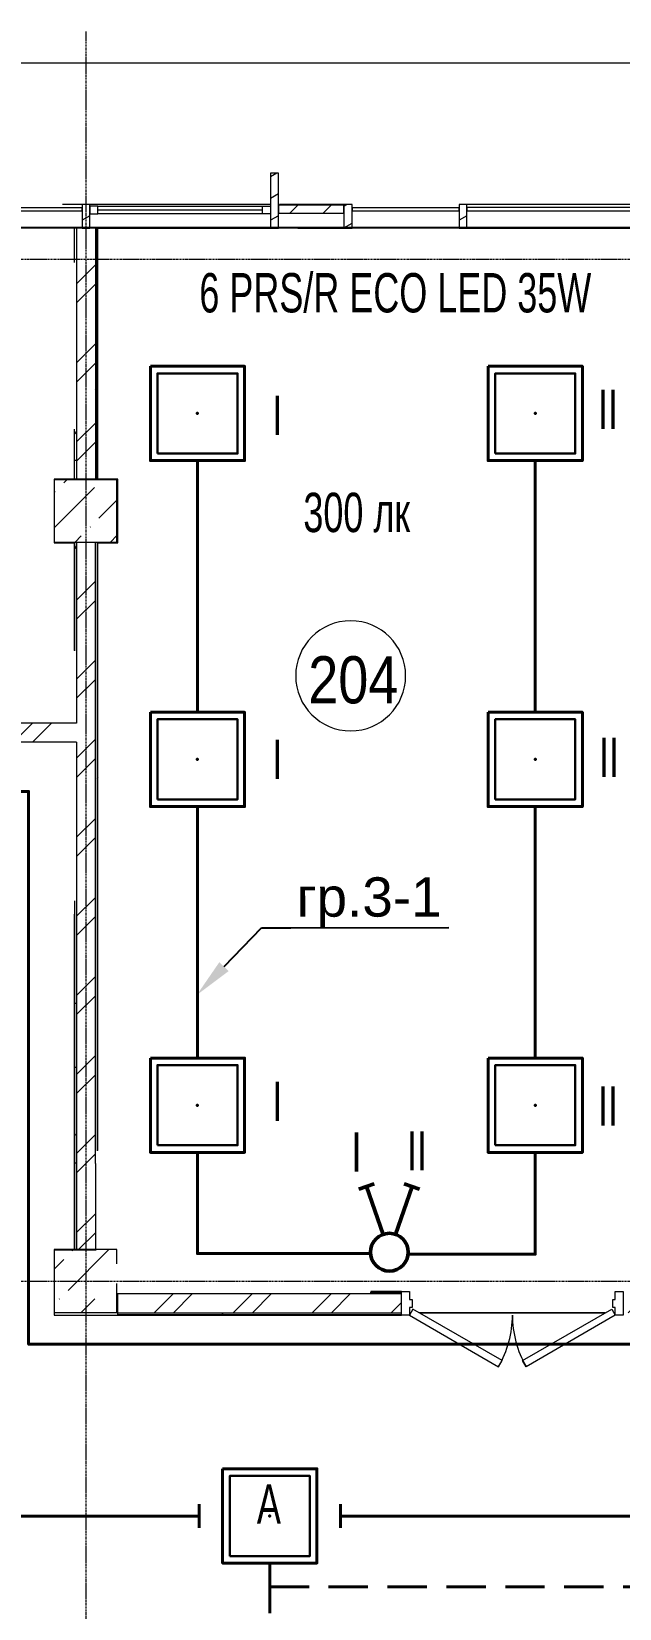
# Model space of a CAD drawing. Header units: metres. Extents: x 19799 to 227756, y -64119 to 286334.
# Drawn here: x 35716 to 39459, y -49366 to -39336 of the extents above; entities that cross this region are included whole.
import ezdxf
from ezdxf import colors
from ezdxf.entities.mleader import LeaderData, LeaderLine
from ezdxf.math import Vec2, Vec3

# ---------------------------------------------------------------- set-up
doc = ezdxf.new("R2010")
doc.units = ezdxf.units.M
for name, pattern in [('ADSK_Линия сетки', [21, 12, -3, 3, -3]), ('DASHED', [0.75, 0.5, -0.25]), ('HIDDEN2', [0.1875, 0.125, -0.0625])]:
    doc.linetypes.add(name, pattern=pattern)
for name, color, linetype, lineweight in [('A-AREA-IDEN', 7, 'Continuous', 9), ('A-DETL-MBND', 7, 'Continuous', 5), ('A-DETL-THIN', 7, 'Continuous', 5), ('A-DOOR', 7, 'Continuous', 5), ('A-DOOR-FRAM', 7, 'Continuous', 13), ('A-FLOR', 7, 'Continuous', 5), ('A-GLAZ', 7, 'Continuous', 5), ('A-GLAZ-CURT', 7, 'Continuous', 5), ('A-GLAZ-CWMG', 7, 'Continuous', 5), ('A-WALL', 7, 'Continuous', 5), ('A-WALL-PATT', 7, 'Continuous', 18), ('nadpisi', 84, 'Continuous', 13), ('S-COLS', 7, 'Continuous', 5), ('S-GRID', 7, 'Continuous', 9), ('ав осв', 1, 'HIDDEN2', 40), ('раб осв', 7, 'Continuous', 40), ('ЭЛ', 250, 'Continuous', 50), ('ЭЛ.освещ.', 150, 'Continuous', 50), ('ЭЛ.сети', 5, 'Continuous', 100)]:
    doc.layers.add(name, color=color, linetype=linetype, lineweight=lineweight)
doc.styles.add('Arial', font='ARIALN.TTF', dxfattribs={"width": 0.8, "height": 2.5})
doc.styles.add('GOST Common_I_1', font='ARIALN.TTF', dxfattribs={"height": 300})
doc.styles.add('ISOPEUR', font='ARIALN.TTF')
pattern_1 = [(45, (0, 0), (84.19025, 308.69666), [396.875, -79.375, 3.353, -76.022])]
pattern_2 = [(45, (0, 0), (-251.4472, 251.4472), []), (45, (0, 381), (-251.4472, 251.4472), [])]
pattern_3 = [(0, (0, 0), (812.8, 203.2), [33.528, -576.072, 33.528, -576.072, -3251.2]), (0, (0, 0), (812.8, 203.2), [-1219.2, 33.528, -1185.672, 33.528, -576.072, -1422.4]), (0, (0, 0), (812.8, 203.2), [-3048, 33.528, -372.872, 33.528, -982.472]), (120, (304.8, 101.6), (-582.37636, 602.30545), [33.528, -576.072, 33.528, -576.072, -3251.2]), (120, (304.8, 101.6), (-582.37636, 602.30545), [-1219.2, 33.528, -1185.672, 33.528, -576.072, -1422.4]), (120, (304.8, 101.6), (-582.37636, 602.30545), [-3048, 33.528, -372.872, 33.528, -982.472]), (240, (406.4, 508), (-230.42364, -805.50545), [33.528, -576.072, 33.528, -576.072, -3251.2]), (240, (406.4, 508), (-230.42364, -805.50545), [-1219.2, 33.528, -1185.672, 33.528, -576.072, -1422.4]), (240, (406.4, 508), (-230.42364, -805.50545), [-3048, 33.528, -372.872, 33.528, -982.472])]

# ---------------------------------------------------------------- blocks, each defined once
blk = doc.blocks.new('КДП АПК - КР_rvt-1-2 этаж')
at = {"layer": 'S-COLS', "lineweight": 5}
h = blk.add_hatch(dxfattribs=at)
h.set_pattern_fill('FP_137', color=256, style=0, pattern_type=2)
h.set_pattern_definition(pattern_1)
h.paths.add_polyline_path([(36156, -41946), (36263, -41946), (36263, -41546), (35863, -41546), (35863, -41946)], flags=0)
h = blk.add_hatch(dxfattribs=at)
h.set_pattern_fill('FP_137', color=256, style=0, pattern_type=2)
h.set_pattern_definition(pattern_1)
h.paths.add_polyline_path([(36188, -46846), (36263, -46846), (36263, -46661), (36238, -46663)], flags=0)
h.paths.add_polyline_path([(36123, -46846), (36123, -46536), (36263, -46536), (36263, -46446), (35863, -46446), (35863, -46846)], flags=0)
at = {"layer": 'A-FLOR', "lineweight": 5}
blk.add_line((56645, -39946), (32463, -39946), dxfattribs=at)
at = {"layer": 'S-COLS', "lineweight": 5}
for p, q in [((36263, -41546), (35863, -41546)), ((35863, -41546), (35863, -41946)), ((36263, -41946), (36263, -41546)), ((35863, -41946), (36263, -41946)), ((36263, -46446), (35863, -46446)), ((35863, -46446), (35863, -46846)), ((36263, -46536), (36263, -46446)), ((36263, -46846), (36263, -46661)), ((35863, -46846), (36123, -46846)), ((36188, -46846), (36263, -46846))]:
    blk.add_line(p, q, dxfattribs=at)
blk = doc.blocks.new('Дверь-ВНУТРЕННЯЯ - ДГ 21-14-1577430-2 этаж')
at = {"layer": 'A-DOOR', "lineweight": 13}
for p, q in [((-633, -42), (-655, -81)), ((-655, -81), (-88, -409)), ((-65, -370), (-633, -42)), ((65, -370), (632, -42)), ((655, -81), (88, -409)), ((632, -42), (655, -81)), ((-88, -409), (-65, -370)), ((88, -409), (65, -370))]:
    blk.add_line(p, q, dxfattribs=at)
at = {"layer": 'A-DOOR'}
for centre, start, end in [((-655, -81), 330, 360), ((655, -81), 180, 210)]:
    blk.add_arc(centre, 655, start, end, dxfattribs=at)
at = {"layer": 'A-DOOR-FRAM'}
for p, q in [((-705, 69), (-655, 69)), ((-705, -81), (-705, 69)), ((-655, 69), (-655, 19)), ((-655, 19), (-639, 19)), ((-639, 19), (-639, -32)), ((639, 19), (655, 19)), ((639, -32), (639, 19)), ((655, 69), (705, 69)), ((655, 19), (655, 69)), ((705, 69), (705, -81)), ((-655, -81), (-705, -81)), ((-655, -32), (-655, -81)), ((-639, -32), (-655, -32)), ((655, -32), (639, -32)), ((655, -81), (655, -32)), ((705, -81), (655, -81))]:
    blk.add_line(p, q, dxfattribs=at)
blk = doc.blocks.new('M_Тент витража777 - M_Тент витража одинарное справо-2392832-2 этаж')
at = {"layer": 'A-GLAZ', "lineweight": 13}
for p, q in [((-525, 20), (-575, 20)), ((-575, 20), (-575, -30)), ((-575, -30), (-575, 20)), ((-525, -30), (-525, 20)), ((525, -30), (525, 20)), ((525, 20), (575, 20)), ((575, 20), (575, -30)), ((575, 20), (575, -30)), ((-575, -30), (-525, -30)), ((-525, -4.6), (525, -4.6)), ((575, -30), (525, -30))]:
    blk.add_line(p, q, dxfattribs=at)
at = {"layer": 'A-GLAZ'}
for p, q in [((-525, 20), (525, 20)), ((525, -30), (-525, -30))]:
    blk.add_line(p, q, dxfattribs=at)
blk = doc.blocks.new('Системная панель - С остеклением-1635145-2 этаж')
at = {"layer": 'A-GLAZ-CURT', "lineweight": 13}
for p, q in [((575, 10), (-575, 10)), ((-575, 10), (-575, -10)), ((575, -10), (575, 10)), ((-575, -10), (575, -10))]:
    blk.add_line(p, q, dxfattribs=at)
blk = doc.blocks.new('Прямоугольный импост - 50 x 150мм-V2-2 этаж')
at = {"layer": 'A-DETL-MBND'}
for p, q in [((37238, -40436), (36088, -40436)), ((36138, -40586), (37238, -40586))]:
    blk.add_line(p, q, dxfattribs=at)
blk = doc.blocks.new('Прямоугольный импост - 50 x 150мм-V3-2 этаж')
at = {"layer": 'A-DETL-MBND'}
for p, q in [((39638, -40436), (38488, -40436)), ((38488, -40586), (39588, -40586))]:
    blk.add_line(p, q, dxfattribs=at)
blk = doc.blocks.new('Прямоугольный импост - 50 x 150мм-V4-2 этаж')
at = {"layer": 'A-GLAZ-CWMG'}
h = blk.add_hatch(dxfattribs=at)
h.set_pattern_fill('FP_10', color=256, style=0, pattern_type=2)
h.set_pattern_definition([(330, (-36062.65, -40465.64), (60, 103.92305), [])])
h.paths.add_polyline_path([(25, 120), (25, -30), (-25, -30), (-25, 120)], flags=0)
at = {"layer": 'A-GLAZ-CWMG', "lineweight": 18}
for p, q in [((-25, -30), (-25, 120)), ((-25, 120), (25, 120)), ((25, 120), (25, -30)), ((25, -30), (-25, -30))]:
    blk.add_line(p, q, dxfattribs=at)
blk = doc.blocks.new('Прямоугольный импост - 50 x 450мм-V5-2 этаж')
at = {"layer": 'A-GLAZ-CWMG'}
h = blk.add_hatch(dxfattribs=at)
h.set_pattern_fill('FP_11', color=256, style=0, pattern_type=2)
h.set_pattern_definition([(330, (-37262.65, -40465.64), (60, 103.92305), [])])
h.paths.add_polyline_path([(-25, 120), (25, 120), (25, -230), (-25, -230)], flags=0)
at = {"layer": 'A-GLAZ-CWMG', "lineweight": 18}
for p, q in [((-25, -230), (-25, 120)), ((-25, 120), (25, 120)), ((25, 120), (25, -230)), ((25, -230), (-25, -230))]:
    blk.add_line(p, q, dxfattribs=at)
blk = doc.blocks.new('Прямоугольный импост - 50 x 150мм-V6-2 этаж')
at = {"layer": 'A-GLAZ-CWMG'}
h = blk.add_hatch(dxfattribs=at)
h.set_pattern_fill('FP_12', color=256, style=0, pattern_type=2)
h.set_pattern_definition([(330, (-38462.65, -40465.64), (60, 103.92305), [])])
h.paths.add_polyline_path([(25, 120), (25, -30), (-25, -30), (-25, 120)], flags=0)
at = {"layer": 'A-GLAZ-CWMG', "lineweight": 18}
for p, q in [((-25, -30), (-25, 120)), ((-25, 120), (25, 120)), ((25, 120), (25, -30)), ((25, -30), (-25, -30))]:
    blk.add_line(p, q, dxfattribs=at)
blk = doc.blocks.new('Системная панель - С остеклением-1637191-2 этаж')
at = {"layer": 'A-GLAZ-CURT', "lineweight": 13}
for p, q in [((36038, -40456), (35357, -40456)), ((35357, -40456), (35357, -40476)), ((35357, -40476), (36038, -40476)), ((36038, -40476), (36038, -40456))]:
    blk.add_line(p, q, dxfattribs=at)
blk = doc.blocks.new('Системная панель - Сплошная-V20-2 этаж')
at = {"layer": 'A-GLAZ-CURT'}
h = blk.add_hatch(dxfattribs=at)
h.set_pattern_fill('FP_29', color=256, style=0, pattern_type=2)
h.set_pattern_definition([(45, (0, 0), (-106.066, 106.066), [])])
h.paths.add_polyline_path([(37288, -40491), (37705, -40491), (37705, -40441), (37288, -40441)], flags=0)
at = {"layer": 'A-GLAZ-CURT', "lineweight": 13}
for p, q in [((37705, -40441), (37288, -40441)), ((37288, -40441), (37288, -40491)), ((37288, -40491), (37705, -40491)), ((37705, -40491), (37705, -40441))]:
    blk.add_line(p, q, dxfattribs=at)
blk = doc.blocks.new('ARS.R UNI LED')
at = {"color": 5, "lineweight": 30, "ltscale": 100}
blk.add_lwpolyline([(2913223, 2072749), (2913733, 2072749), (2913733, 2073259), (2913223, 2073259)], close=True, dxfattribs=at)
at = {"color": 0, "lineweight": 40, "ltscale": 100}
blk.add_point((2913478, 2073004), dxfattribs=at)
at = {"layer": 'ЭЛ', "color": 5, "lineweight": 40, "ltscale": 10}
blk.add_lwpolyline([(2913178, 2073304), (2913778, 2073304), (2913778, 2072704), (2913178, 2072704)], close=True, dxfattribs=at)
blk = doc.blocks.new('ПСС_Марка_помещения - Имя_2_5мм-224473-2 этаж')
at = {"layer": 'A-AREA-IDEN'}
for start, end in [(360, 180), (180, 360)]:
    blk.add_arc((-0.07, 0.04), 3.5, start, end, dxfattribs=at)
blk = doc.blocks.new('выкл. 2 клав. скрыт.')
at = {"layer": 'ЭЛ.освещ.', "color": 0, "ltscale": 100}
for p, q in [((2902361, 2044099), (2902327, 2044197)), ((2902039, 2044042), (2902344, 2044148)), ((2902039, 2043963), (2902344, 2043857)), ((2902361, 2043907), (2902327, 2043809))]:
    blk.add_line(p, q, dxfattribs=at)
blk.add_circle((2901926, 2044002), 120, dxfattribs=at)

msp = doc.modelspace()

# ---------------------------------------------------------------- hatches: boundary and pattern name
at = {"layer": 'A-GLAZ-CWMG'}
h = msp.add_hatch(dxfattribs=at)
h.set_pattern_fill('FP_31', color=256, style=0, pattern_type=2)
h.set_pattern_definition([(30, (0, 0), (-60, 103.92305), [])])
h.paths.add_polyline_path([(37705.017, -40585.6677), (37757.1109, -40585.6677), (37757.1109, -40435.6677), (37705.017, -40435.6677)], flags=0)
at = {"layer": 'A-WALL-PATT', "lineweight": 5}
h = msp.add_hatch(dxfattribs=at)
h.set_pattern_fill('FP_1', color=256, style=0, pattern_type=2)
h.set_pattern_definition(pattern_2)
h.paths.add_polyline_path([(36002.6532, -42185.6443), (36122.6532, -42185.6443), (36122.6532, -40585.6443), (36002.6532, -40585.6443), (36002.6532, -42097.1636)], flags=0)
h = msp.add_hatch(dxfattribs=at)
h.set_pattern_fill('FP_40', color=256, style=0, pattern_type=2)
h.set_pattern_definition(pattern_3)
h.paths.add_polyline_path([(36122.6532, -42185.6443), (36134.6532, -42185.6443), (36134.6532, -40585.6677), (36122.6532, -40585.6677), (36122.6532, -42097.1636)], flags=0)
h = msp.add_hatch(dxfattribs=at)
h.set_pattern_fill('FP_40', color=256, style=0, pattern_type=2)
h.set_pattern_definition(pattern_3)
h.paths.add_polyline_path([(35990.6532, -42185.6443), (35990.6532, -41868.6449), (35987.6532, -41868.6449), (35987.6532, -42185.6443)], flags=0)
h = msp.add_hatch(dxfattribs=at)
h.set_pattern_fill('FP_40', color=256, style=0, pattern_type=2)
h.set_pattern_definition(pattern_3)
h.paths.add_polyline_path([(35990.6532, -42185.6443), (36002.6532, -42185.6443), (36002.6532, -41865.6449), (35990.6532, -41865.6449), (35990.6532, -42097.1636)], flags=0)
h = msp.add_hatch(dxfattribs=at)
h.set_pattern_fill('FP_40', color=256, style=0, pattern_type=2)
h.set_pattern_definition(pattern_3)
h.paths.add_polyline_path([(35862.6532, -42185.6443), (35987.6532, -42185.6443), (35987.6532, -42182.6443), (35859.6532, -42182.6443), (35859.6532, -42185.6443)], flags=0)
h = msp.add_hatch(dxfattribs=at)
h.set_pattern_fill('FP_40', color=256, style=0, pattern_type=2)
h.set_pattern_definition(pattern_3)
h.paths.add_polyline_path([(35990.6532, -43275.6437), (36002.6532, -43275.6437), (36002.6532, -42585.6443), (35990.6532, -42585.6443), (35990.6532, -43272.6437)], flags=0)
h = msp.add_hatch(dxfattribs=at)
h.set_pattern_fill('FP_1', color=256, style=0, pattern_type=2)
h.set_pattern_definition(pattern_2)
h.paths.add_polyline_path([(36002.6532, -47085.6443), (36122.6532, -47085.6443), (36122.6532, -42585.6443), (36002.6532, -42585.6443), (36002.6532, -46926.7391)], flags=0)
h = msp.add_hatch(dxfattribs=at)
h.set_pattern_fill('FP_40', color=256, style=0, pattern_type=2)
h.set_pattern_definition(pattern_3)
h.paths.add_polyline_path([(36122.6532, -46455.6437), (36134.6532, -46455.6437), (36134.6532, -42585.6443), (36122.6532, -42585.6443), (36122.6532, -46236.7998)], flags=0)
h = msp.add_hatch(dxfattribs=at)
h.set_pattern_fill('FP_40', color=256, style=0, pattern_type=2)
h.set_pattern_definition(pattern_3)
h.paths.add_polyline_path([(36134.6532, -46455.6437), (36137.6532, -46455.6437), (36137.6532, -42585.6443), (36134.6532, -42585.6443), (36134.6532, -46236.7998)], flags=0)
h = msp.add_hatch(dxfattribs=at)
h.set_pattern_fill('FP_1', color=256, style=0, pattern_type=2)
h.set_pattern_definition(pattern_2)
h.paths.add_polyline_path([(36002.6532, -43855.6443), (36002.6532, -43735.6443), (35222.6532, -43735.6443), (35222.6532, -43855.6443), (35641.2488, -43855.6443)], flags=0)
h.paths.add_polyline_path([(31115.6532, -43855.6443), (34212.6532, -43855.6443), (34212.6532, -43735.6443), (31112.6532, -43735.6443), (31112.6532, -43855.6443)], flags=0)
h = msp.add_hatch(dxfattribs=at)
h.set_pattern_fill('FP_40', color=256, style=0, pattern_type=2)
h.set_pattern_definition(pattern_3)
h.paths.add_polyline_path([(36002.6532, -47085.6443), (36002.6532, -44865.6449), (35990.6532, -44865.6449), (35990.6532, -47085.6443)], flags=0)
h = msp.add_hatch(dxfattribs=at)
h.set_pattern_fill('FP_40', color=256, style=0, pattern_type=2)
h.set_pattern_definition(pattern_3)
h.paths.add_polyline_path([(35990.6532, -47085.6443), (35990.6532, -44945.6449), (35987.6532, -44945.6449), (35987.6532, -47085.6443)], flags=0)
h = msp.add_hatch(dxfattribs=at)
h.set_pattern_fill('FP_1', color=256, style=0, pattern_type=2)
h.set_pattern_definition(pattern_2)
h.paths.add_polyline_path([(38072.6532, -47485.6443), (38072.6532, -47365.6443), (36262.6532, -47365.6443), (36262.6532, -47485.6443), (37185.8086, -47485.6443)], flags=0)
h.paths.add_polyline_path([(41862.6532, -47485.6443), (41862.6532, -47365.6443), (39482.6532, -47365.6443), (39482.6532, -47485.6443), (41819.4878, -47485.6443)], flags=0)
h = msp.add_hatch(dxfattribs=at)
h.set_pattern_fill('FP_40', color=256, style=0, pattern_type=2)
h.set_pattern_definition(pattern_3)
h.paths.add_polyline_path([(41862.6532, -47497.6443), (41862.6532, -47485.6443), (39482.6532, -47485.6443), (39482.6532, -47497.6443), (41819.4878, -47497.6443)], flags=0)
h.paths.add_polyline_path([(37185.8086, -47497.6443), (38072.6532, -47497.6443), (38072.6532, -47485.6443), (36262.6532, -47485.6443), (36262.6532, -47497.6443)], flags=0)
h = msp.add_hatch(dxfattribs=at)
h.set_pattern_fill('FP_40', color=256, style=0, pattern_type=2)
h.set_pattern_definition(pattern_3)
h.paths.add_polyline_path([(41819.4878, -47500.6443), (41862.6532, -47500.6443), (41862.6532, -47497.6443), (39482.6532, -47497.6443), (39482.6532, -47500.6443), (41304.6345, -47500.6443)], flags=0)
h.paths.add_polyline_path([(38072.6532, -47500.6443), (38072.6532, -47497.6443), (36262.6532, -47497.6443), (36262.6532, -47500.6443), (37185.8086, -47500.6443)], flags=0)

# ---------------------------------------------------------------- linework, layer by layer
at = {"layer": 'A-DETL-MBND'}
for p, q in [((32462.2104, -39535.6677), (56573.2917, -39535.6677)), ((36037.6532, -40435.6677), (35912.6532, -40435.6677))]:
    msp.add_line(p, q, dxfattribs=at)
at = {"layer": 'A-DETL-THIN'}
for p, q in [((36002.6532, -43855.6446), (35532.4521, -43855.6446)), ((36122.6532, -46535.6437), (36122.6532, -47088.8995))]:
    msp.add_line(p, q, dxfattribs=at)
at = {"layer": 'A-FLOR', "lineweight": 18}
for p, q in [((35987.6532, -40585.6677), (35357.1109, -40585.6677)), ((37412.5966, -40585.6677), (37287.6532, -40585.6677)), ((38437.6532, -40585.6677), (37757.1109, -40585.6677)), ((38122.6532, -47485.6443), (38131.3134, -47485.6443)), ((38131.3134, -47485.6443), (38122.6532, -47485.6443)), ((38186.6724, -47485.6443), (39368.634, -47485.6443)), ((39368.634, -47485.6443), (38186.6724, -47485.6443)), ((39423.9929, -47485.6443), (39432.6532, -47485.6443)), ((39432.6532, -47485.6443), (39423.9929, -47485.6443))]:
    msp.add_line(p, q, dxfattribs=at)
at = {"layer": 'A-GLAZ-CWMG'}
for p, q in [((37705.017, -40435.6677), (37295.6284, -40435.6677)), ((37412.5966, -40585.6677), (37705.017, -40585.6677))]:
    msp.add_line(p, q, dxfattribs=at)
at = {"layer": 'A-GLAZ-CWMG', "lineweight": 18}
for p, q in [((37705.017, -40435.6677), (37705.017, -40585.6677)), ((37757.1109, -40435.6677), (37705.017, -40435.6677)), ((37757.1109, -40585.6677), (37757.1109, -40435.6677)), ((37705.017, -40585.6677), (37757.1109, -40585.6677))]:
    msp.add_line(p, q, dxfattribs=at)
at = {"layer": 'A-WALL', "lineweight": 18}
for p, q in [((35987.6532, -40585.6677), (35987.6532, -40802.6449)), ((36002.6532, -40585.6677), (35987.6532, -40585.6677)), ((36122.6532, -40585.6443), (36002.6532, -40585.6443)), ((36137.6532, -40585.6677), (36122.6532, -40585.6677)), ((36137.6532, -42182.6443), (36137.6532, -40585.6677)), ((36002.6532, -40885.6449), (36002.6532, -41785.6449)), ((35987.6532, -41868.6449), (35987.6532, -42182.6443)), ((35987.6532, -42182.6443), (35859.6532, -42182.6443)), ((35859.6532, -42182.6443), (35859.6532, -42588.6443)), ((35862.6532, -42185.6443), (36262.6532, -42185.6443)), ((35862.6532, -42585.6443), (35862.6532, -42185.6443)), ((36265.6532, -42182.6443), (36137.6532, -42182.6443)), ((36262.6532, -42185.6443), (36262.6532, -42585.6443)), ((36265.6532, -42588.6443), (36265.6532, -42182.6443)), ((35859.6532, -42588.6443), (35987.6532, -42588.6443)), ((36262.6532, -42585.6443), (35862.6532, -42585.6443)), ((35987.6532, -42588.6443), (35987.6532, -43272.6437)), ((36137.6532, -46452.6437), (36137.6532, -42588.6443)), ((36137.6532, -42588.6443), (36265.6532, -42588.6443)), ((36002.6532, -43355.6437), (36002.6532, -43735.6443)), ((36002.6532, -43735.6443), (35482.4521, -43735.6443)), ((36002.6532, -43855.6443), (36002.6532, -44865.6449)), ((35987.6532, -44948.6449), (35987.6532, -47082.6443)), ((35987.6532, -47082.6443), (35859.6532, -47082.6443)), ((35859.6532, -47082.6443), (35859.6532, -47500.6443)), ((35862.6532, -47085.6443), (36122.6532, -47085.6443)), ((35862.6532, -47485.6443), (35862.6532, -47085.6443)), ((37792.8542, -47365.6443), (36262.6532, -47365.6443)), ((36262.6532, -47365.6443), (36262.6532, -47500.6443)), ((38072.6532, -47350.6443), (37875.8542, -47350.6443)), ((35859.6532, -47500.6443), (38072.6532, -47500.6443)), ((36262.6532, -47485.6443), (35862.6532, -47485.6443))]:
    msp.add_line(p, q, dxfattribs=at)
at = {"layer": 'A-WALL'}
for p, q in [((35990.6532, -40805.6449), (35990.6532, -40585.6677)), ((36002.6532, -40585.6443), (36002.6532, -40885.6449)), ((36122.6532, -40585.6443), (36122.6532, -42185.6443)), ((36134.6532, -42185.6443), (36134.6532, -40585.6677)), ((36002.6532, -41785.6449), (36002.6532, -42185.6443)), ((35990.6532, -42185.6443), (35990.6532, -41865.6449)), ((35990.6532, -42585.6443), (35990.6532, -43275.6437)), ((36002.6532, -42585.6443), (36002.6532, -43355.6437)), ((36122.6532, -46535.6437), (36122.6532, -42585.6443)), ((36134.6532, -42585.6443), (36134.6532, -46455.6437)), ((36002.6532, -43355.6437), (36002.6532, -43355.6437)), ((35990.6532, -44865.6449), (35990.6532, -47085.6443)), ((36002.6532, -44865.6449), (36002.6532, -47085.6443)), ((35990.6532, -44945.6449), (35987.6532, -44945.6449)), ((38072.6532, -47365.6443), (37792.8542, -47365.6443)), ((37872.8542, -47353.6443), (38072.6532, -47353.6443)), ((35862.6532, -47485.6443), (35859.6532, -47485.6443)), ((36262.6532, -47485.6443), (38072.6532, -47485.6443)), ((38072.6532, -47497.6443), (36262.6532, -47497.6443))]:
    msp.add_line(p, q, dxfattribs=at)
at = {"layer": 'S-GRID', "linetype": 'ADSK_Линия сетки'}
for p, q in [((36062.6532, -39335.6443), (36062.6532, -63301.3643)), ((95007.6236, -40785.6443), (31950.4397, -40785.6443)), ((95007.6236, -47285.6443), (30597.8704, -47285.6443))]:
    msp.add_line(p, q, dxfattribs=at)
at = {"layer": 'ав осв', "linetype": 'DASHED', "lineweight": 40, "ltscale": 500}
for points in [[(37232.8158, -49078.1417), (37232.8158, -49228.1417), (53192.8158, -49228.1417), (53192.8158, -49078.1417), (53192.8158, -49228.1417), (69152.8231, -49228.1417), (69152.8231, -49078.1365), (69152.8231, -49228.1417), (80972.8268, -49228.1417)], [(37112.6532, -49770.6443), (37232.8158, -49770.6443), (37232.8158, -49228.1417)]]:
    msp.add_lwpolyline(points, dxfattribs=at)
at = {"layer": 'раб осв', "color": 0, "lineweight": 40}
for points in [[(36772.5888, -43665.3691), (36772.5888, -42065.3691)], [(38922.7008, -43665.3691), (38922.7008, -42065.3691)], [(34297.6532, -43788.9102), (34297.6532, -44168.9102), (34297.6532, -44168.9102), (35697.6532, -44168.9102), (35697.6532, -47685.6443), (38402.6532, -47685.6443)], [(38922.7008, -44265.3691), (38922.7008, -45865.3691)], [(37874.0944, -47108.17), (36772.5888, -47108.17), (36772.5888, -46465.3691)], [(38113.1006, -47112.4482), (38922.7008, -47112.4482), (38922.7008, -46465.3691)], [(38402.6532, -47685.6443), (43712.6532, -47685.6443)], [(36782.8174, -48703.1516), (36782.8174, -48853.1516)], [(37682.8174, -48703.1516), (37682.8174, -48853.1516)], [(33542.8158, -48778.1417), (36782.8174, -48778.1417)], [(37682.8174, -48778.1516), (40922.8158, -48778.1417)]]:
    msp.add_lwpolyline(points, dxfattribs=at)

# ---------------------------------------------------------------- block references
at = {"lineweight": 5}
msp.add_blockref('КДП АПК - КР_rvt-1-2 этаж', (-3, -637), dxfattribs=at)
at = {"layer": 'A-AREA-IDEN', "color": 18, "true_color": 0x000000, "xscale": 99.99999999999993, "yscale": 99.99999999999993, "zscale": 99.99999999999993}
msp.add_blockref('ПСС_Марка_помещения - Имя_2_5мм-224473-2 этаж', (37754.9987, -43437.4698), dxfattribs=at)
at = {"layer": 'A-DOOR'}
msp.add_blockref('Дверь-ВНУТРЕННЯЯ - ДГ 21-14-1577430-2 этаж', (38777.6532, -47419.2943), dxfattribs=at)
at = {"layer": 'A-GLAZ'}
msp.add_blockref('M_Тент витража777 - M_Тент витража одинарное справо-2392832-2 этаж', (36662.6532, -40465.6443), dxfattribs=at)
at = {"layer": 'A-GLAZ-CURT'}
for name, p in [('Системная панель - С остеклением-1637191-2 этаж', (0, 0)), ('Системная панель - Сплошная-V20-2 этаж', (0, 0)), ('Системная панель - С остеклением-1637191-2 этаж', (2400, 0)), ('Системная панель - С остеклением-1635145-2 этаж', (39062.6532, -40465.6443))]:
    msp.add_blockref(name, p, dxfattribs=at)
at = {"layer": 'A-GLAZ-CWMG', "extrusion": (0, 0, -1), "rotation": 180}
for name, p in [('Прямоугольный импост - 50 x 450мм-V5-2 этаж', (-37262.6532, -40465.6443)), ('Прямоугольный импост - 50 x 150мм-V4-2 этаж', (-36062.6532, -40465.6443)), ('Прямоугольный импост - 50 x 150мм-V6-2 этаж', (-38462.6532, -40465.6443))]:
    msp.add_blockref(name, p, dxfattribs=at)
at = {"layer": 'A-GLAZ-CWMG'}
for name in ['Прямоугольный импост - 50 x 150мм-V2-2 этаж', 'Прямоугольный импост - 50 x 150мм-V3-2 этаж']:
    msp.add_blockref(name, (0, 0), dxfattribs=at)
at = {"layer": 'раб осв', "color": 0, "lineweight": 40, "ltscale": 100}
for p in [(-2876705.1162, -2114768.9181), (-2874555.0043, -2114768.9181), (-2876705.1162, -2116968.9181), (-2874555.0043, -2116968.9181), (-2876705.1162, -2119168.9181), (-2874555.0043, -2119168.9181), (-2876244.8893, -2121781.6908)]:
    msp.add_blockref('ARS.R UNI LED', p, dxfattribs=at)
at = {"layer": 'раб осв', "color": 0, "lineweight": 40, "ltscale": 100, "rotation": 90.00000000000001}
msp.add_blockref('выкл. 2 клав. скрыт.', (2081996.1957, -2949025.7103), dxfattribs=at)

# ---------------------------------------------------------------- texts
at = {"layer": 'A-AREA-IDEN', "color": 18, "true_color": 0x000000, "insert": (37478.1144, -43309.0098), "char_height": 300, "width": 667.004, "attachment_point": 1, "style": 'GOST Common_I_1'}
msp.add_mtext('204', dxfattribs=at)
at = {"layer": 'nadpisi', "color": 7, "char_height": 250, "style": 'Arial'}
for s, insert, width, attachment_point in [('6 PRS/R ECO LED 35W ', (38032.2305, -40998.8213), 4621.568605, 5), ('II', (39323.054, -41613.9892), 130.841471, 1), ('I', (37249.1727, -41652.6371), 130.841471, 1), ('300 лк', (37446.8024, -42269.2978), 1402.065175, 1), ('II', (39329.7272, -43827.4611), 130.841471, 1), ('I', (37249.1727, -43839.3737), 130.841471, 1), ('I', (37249.1727, -46015.4012), 130.841471, 1), ('II', (39323.1692, -46044.3924), 130.841471, 1), ('I', (37753.3148, -46338.2879), 130.841471, 1), ('II', (38105.7151, -46329.9997), 130.841471, 1), ('{\\C1;А}', (37227.3507, -48700.8825), 226.187696, 5)]:
    msp.add_mtext(s, dxfattribs=dict(at, insert=insert, width=width, attachment_point=attachment_point))

# ---------------------------------------------------------------- next in the draw order: leaders
at = {"layer": 'ЭЛ.сети', "color": 0, "lineweight": 5}
ml = msp.add_multileader_mtext('Standard', dxfattribs=at)
ml.set_content('{\\fArial|b0|i0|c204|p34;гр.3-1}', style='ISOPEUR')
ml.set_leader_properties()
ml.build(insert=Vec2(0, 0))
ml.multileader.update_dxf_attribs({"text_left_attachment_type": 6, "text_right_attachment_type": 6, "dogleg_length": 100, "arrow_head_size": 250})
ctx = ml.context
ctx.base_point, ctx.char_height, ctx.arrow_head_size, ctx.landing_gap_size, ctx.plane_origin, ctx.plane_x_axis, ctx.plane_y_axis = Vec3(37366.3763, -45035.735), 250, 250, 37.4122, Vec3(-21758.4314, -909.3998), Vec3(0.999998436, 0.0017686035), Vec3(-0.0017686035, 0.999998436)
ctx.left_attachment, ctx.right_attachment = 6, 6
notes = []
notes.append((ctx, [(0, (1, 1, 0), (37179.3157, -45036.0659), (0.999998436, 0.0017686035), 187.0608, [(0, [(36768.5344, -45463.7535)], 0, [])])]))
ctx.mtext.insert, ctx.mtext.text_direction, ctx.mtext.rotation, ctx.mtext.line_spacing_factor, ctx.mtext.flow_direction = Vec3(37403.2235, -44716.2628), Vec3(0.999998436, 0.0017686035), 0.0017686044, 0.8, 5
ctx.mtext.has_bg_fill, ctx.mtext.bg_color, ctx.mtext.bg_scale_factor, ctx.mtext.bg_transparency, ctx.mtext.use_window_bg_color = 1, -1073741824, 1, 0, 1
for ctx, leaders in notes:
    for number, flags, end, landing, length, lines in leaders:
        leader = LeaderData()
        leader.index, (leader.has_last_leader_line, leader.has_dogleg_vector, leader.attachment_direction) = number, flags
        leader.last_leader_point, leader.dogleg_vector, leader.dogleg_length = Vec3(end), Vec3(landing), length
        for number, points, colour, breaks in lines:
            line = LeaderLine()
            line.index, line.vertices, line.color, line.breaks = number, Vec3.list(points), colors.encode_raw_color(colour), breaks
            leader.lines.append(line)
        ctx.leaders.append(leader)

# ---------------------------------------------------------------- next in the draw order: linework, layer by layer
at = {"layer": 'раб осв', "color": 0, "lineweight": 40}
msp.add_lwpolyline([(36772.5888, -44265.3691), (36772.5888, -45865.3691)], dxfattribs=at)

doc.saveas('drawing.dxf')
